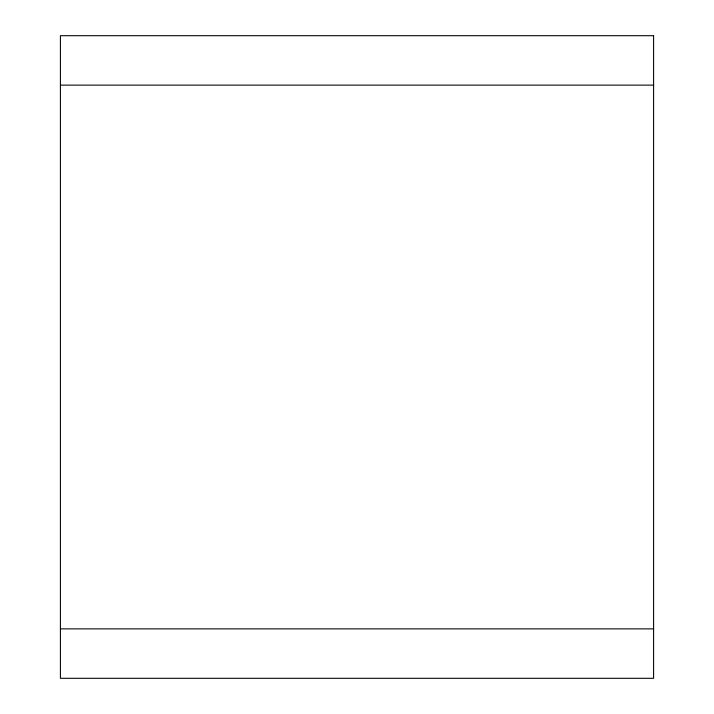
<?xml version="1.0" encoding="UTF-8"?>
<svg xmlns="http://www.w3.org/2000/svg" width="714" height="714" viewBox="0 0 714 714"><rect width="100%" height="100%" fill="white"/><g stroke="black" fill="none" stroke-linecap="round" stroke-linejoin="round"><path stroke-width="1.07" d="M60.413 85.127L653.587 85.127M60.413 628.873L653.587 628.873M653.587 35.7L60.413 35.7L60.413 678.3L653.587 678.3L653.587 35.7"/></g></svg>
